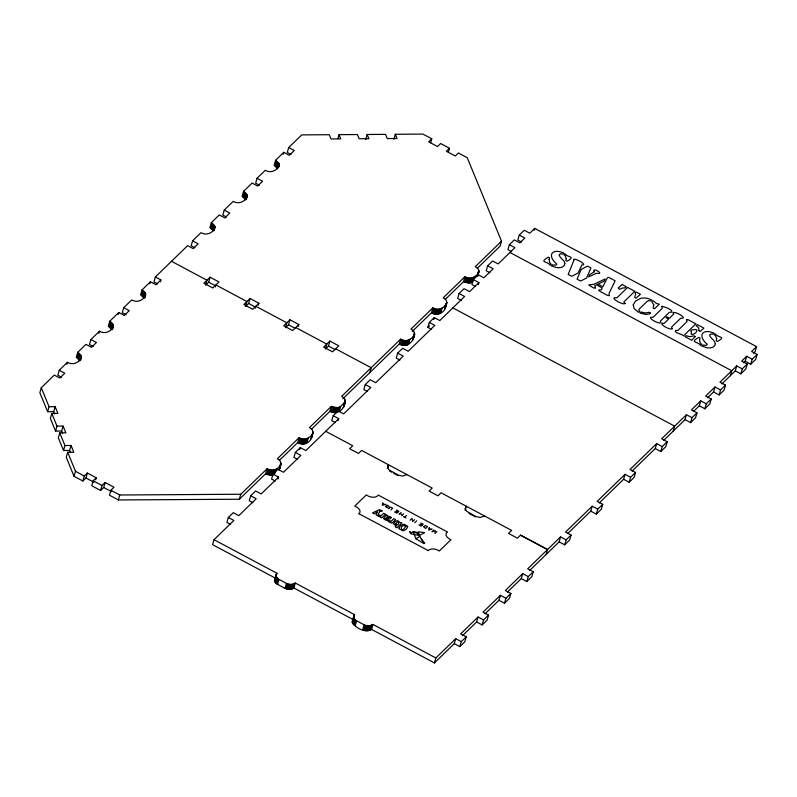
<?xml version="1.0" encoding="UTF-8"?>
<svg xmlns="http://www.w3.org/2000/svg" width="797" height="797" viewBox="0 0 797 797"><rect width="100%" height="100%" fill="white"/><g stroke="black" fill="none" stroke-linecap="round" stroke-linejoin="round"><path stroke-width="1.2" d="M345.36 401.399L340.528 406.659L339.104 411.621C344.065 408.821 348.727 399.436 341.644 396.378L400.662 339.094C406.859 344.683 420.846 333.804 410.953 329.101L432.891 307.811C439.087 313.38 453.085 302.511 443.192 297.819L464.96 276.689C471.157 282.268 485.134 271.398 475.251 266.696L501.512 241.192L467.251 157.716L458.375 152.984L455.266 155.993L446.41 151.271L449.508 148.262L440.631 143.53L437.533 146.538L428.656 141.806L431.765 138.798L422.848 134.075L395.312 134.304L393.887 139.266M412.169 331.512L431.476 312.773C436.367 316.638 446.997 312.035 444.955 305.63M80.577 360.314L81.274 355.92L77.737 352.314L85.927 344.364L91.476 347.323L96.437 342.501L90.888 339.542L89.473 344.503L93.169 346.476M112.596 329.221L113.294 324.837L109.757 321.241L118.753 312.494L124.302 315.453L129.263 310.641L123.724 307.682L122.3 312.643L125.996 314.606M145.134 296.942L145.542 293.545L142.005 289.949L150.404 281.779L155.943 284.738L160.914 279.916L155.365 276.967L153.941 281.929L157.637 283.891M214.214 230.313L214.841 226.278L211.305 222.682L219.275 214.931L224.824 217.89L229.785 213.068L224.236 210.109L222.821 215.07L226.517 217.043M246.442 199.021L247.08 194.986L243.533 191.38L252.101 183.071L257.65 186.02L262.612 181.208L257.072 178.249L255.648 183.21L259.344 185.183M340.528 406.659L337.181 407.765L331.353 406.37L309.415 427.66C319.278 432.353 305.311 443.252 299.114 437.653L277.346 458.783C282.447 460.805 281.032 466.205 278.97 469.981L280.614 463.386M278.691 167.31L279.099 163.913L275.573 160.317L283.752 152.347L289.291 155.305L294.262 150.494L288.713 147.535L287.289 152.496L290.985 154.459M279.408 460.367L297.699 442.614C302.711 446.2 311.707 442.514 311.537 436.228M388.677 506.723L388.806 506.563A1.126 0.687 16 0 0 388.757 506.065C383.018 502.13 390.819 511.236 385.409 506.314M386.196 505.477L386.485 506.105M521.547 242.009L517.851 240.036L519.275 235.075L524.237 230.263L529.786 233.212L534.747 228.4L756.572 346.645L751.601 351.457L757.15 354.416L752.189 359.238L746.64 356.279L741.678 361.101L747.247 364.06L742.256 368.872L736.707 365.913L719.97 382.181L725.519 385.14L720.548 389.952L715.009 387.003L705.704 396.029L711.243 398.988L706.281 403.81L700.732 400.851L691.427 409.887L696.976 412.846L692.005 417.658L686.466 414.709L661.64 438.798L667.189 441.747L662.227 446.569L656.678 443.61L629.999 469.513L635.548 472.462L630.586 477.283L625.037 474.325L597.172 501.373L602.721 504.332L597.75 509.144L592.211 506.195L565.531 532.087L571.07 535.046L566.109 539.868L560.56 536.909L527.674 568.829L533.223 571.778L528.262 576.6L522.712 573.641L505.338 590.507L510.887 593.466L505.926 598.278L500.377 595.329L483.002 612.186L488.551 615.145L483.58 619.966L478.041 617.008L460.666 633.874L466.215 636.823L461.244 641.645L455.705 638.686L435.849 657.963L372.956 624.44L371.532 629.391C365.146 633.187 355.751 628.185 352.294 622.467L354.545 614.626L295.318 583.045L293.894 588.007L293.137 588.535L289.241 589.461L284.997 588.405L276.649 583.862L274.905 581.82L274.696 579.578L276.908 573.232L214.014 539.708L212.59 544.67L275.483 578.194L274.696 579.578M276.121 574.627L276.32 576.859L278.063 578.911L287.438 583.902L291.722 584.46L295.318 583.045M352.294 622.467L354.545 614.626M353.758 616.011L353.968 618.253L355.711 620.295L365.076 625.286L369.36 625.844L372.956 624.44M382.819 502.708L382.241 505.368L385.618 504.202M429.294 527.484L428.726 530.144L432.104 528.979M61.518 377.19L57.822 375.218L59.247 370.256L64.796 373.215L59.825 378.037L54.286 375.078L41.275 387.74L39.85 392.692L47.621 411.67L53.728 411.631L54.654 413.882M47.621 411.67L49.035 406.719L41.275 387.74M49.035 406.719L55.152 406.679L57.922 413.424L51.805 413.464L50.38 418.425L55.571 431.087L61.678 431.047L62.604 433.299M66.888 364.299L67.456 362.316C72.607 365.484 79.162 362.894 81.433 357.335M53.728 411.631L55.152 406.679M77.737 352.314L76.313 357.275L79.849 360.882L81.274 355.92M55.571 431.087L56.986 426.126L51.805 413.464M77.349 357.943L78.764 352.981M78.226 358.65L79.64 353.689M78.943 359.387L80.358 354.426M79.481 360.134L80.905 355.173M80.597 359.616L81.453 356.648M56.986 426.126L63.102 426.086L65.872 432.841L59.755 432.881L58.33 437.832L63.521 450.494L69.628 450.454L70.554 452.706M61.678 431.047L63.102 426.086M63.521 450.494L64.936 445.533L59.755 432.881M98.888 333.216L99.456 331.223C104.606 334.411 111.172 331.821 113.453 326.242M64.936 445.533L71.053 445.493L73.822 452.248L67.705 452.288L66.281 457.249L74.001 476.257L82.868 481.019L85.966 478.011L87.391 473.049L96.268 477.782L95.7 479.764M69.628 450.454L71.053 445.493M109.757 321.241L108.332 326.192L111.869 329.789M109.368 326.86L110.783 321.898M110.245 327.567L111.66 322.606M110.962 328.304L112.377 323.343M111.5 329.051L112.925 324.09M112.158 328.802L113.294 324.837M112.616 328.533L113.473 325.555M118.185 314.486L118.753 312.494M74.001 476.257L75.476 471.266L67.705 452.288M82.868 481.019L84.293 476.068L87.391 473.049M142.005 289.949L140.581 294.91L143.749 297.759L145.174 292.798M141.617 295.567L143.032 290.616M142.494 296.275L143.908 291.323M143.211 297.012L144.626 292.051M144.406 297.51L145.542 293.545M144.466 298.148L145.702 294.96M144.865 297.241L145.721 294.272M96.268 477.782L93.159 480.79L91.745 485.752L100.611 490.484L103.72 487.475L105.134 482.514L114.001 487.236L110.893 490.245L109.478 495.206L118.364 499.948L239.359 499.231L265.64 473.737L267.055 468.775C271.767 471.545 277.725 470.031 280.395 465.02M149.836 283.762L150.404 281.779M100.611 490.484L102.036 485.522L105.134 482.514M160.346 281.909L160.914 279.916M215.001 227.693C212.719 233.252 206.164 235.852 201.013 232.674L192.595 240.824L191.17 245.785L194.867 247.757M118.364 499.948L119.779 494.987L240.744 494.25L239.359 499.231M211.305 222.682L209.88 227.643L213.058 230.492L214.483 225.531M210.916 228.301L212.341 223.339M211.793 229.008L213.217 224.047M212.51 229.745L213.935 224.784M213.706 230.243L214.841 226.278M213.775 230.881L214.343 228.898M214.164 229.974L215.021 227.006M171.504 261.306L207.001 280.235L205.576 285.187L208.684 282.178L210.099 277.217L218.976 281.949L212.769 287.976L203.893 283.244L210.099 277.217M215.3 286.94L215.877 284.957L246.931 301.515L245.795 305.48M243.533 191.38L242.109 196.341L245.655 199.947L247.08 194.986M243.145 197.008L244.569 192.047M244.021 197.716L245.446 192.754M244.739 198.453L246.163 193.492M245.287 199.2L246.711 194.239M246.403 198.692L247.249 195.713M275.573 160.317L274.148 165.278L277.675 168.874M275.184 165.935L276.599 160.974M276.061 166.643L277.476 161.681M276.768 167.38L278.193 162.419M277.316 168.127L278.731 163.166M277.964 167.878L279.099 163.913M278.711 166.623L279.279 164.64M283.184 154.339L283.752 152.347M245.506 306.476L248.604 303.468L250.029 298.506L258.905 303.239L258.338 305.221M255.229 308.23L255.797 306.247L286.86 322.805L285.724 326.77M252.938 502.728L249.242 500.755L250.666 495.804L256.206 498.753L238.831 515.619L233.292 512.66L228.331 517.482L226.906 522.443L230.602 524.406M337.908 138.628L339.054 134.653L357.395 134.544L359.118 138.758L368.911 138.698L367.178 134.484L385.529 134.364L387.252 138.578L397.036 138.519L395.312 134.304M285.436 327.756L288.544 324.748L289.959 319.786L298.835 324.518L298.267 326.501M274.816 469.871L273.391 474.833L270.362 475.092L266.816 474.255L268.24 469.294M268.021 474.653L269.436 469.692M269.207 474.932L270.631 469.971M365.753 139.435L367.178 134.484M270.362 475.092L271.787 470.13M271.458 475.132L272.883 470.17M272.474 475.042L273.899 470.081M297.61 459.371L293.914 457.398L295.338 452.437L300.887 455.396L283.513 472.252L277.964 469.303L273.002 474.115L271.578 479.077L275.274 481.049M274.457 473.498L275.603 469.533M275.095 473.029L276.23 469.064M279.408 469.413L281.072 463.117M279.637 468.775L281.052 463.814M277.974 479.057L278.552 477.074L273.002 474.115M297.699 442.614L299.114 437.653M298.885 443.132L300.3 438.181M300.08 443.54L301.505 438.579M295.727 327.527L326.79 344.085L325.365 349.046L328.464 346.037L329.888 341.076L338.765 345.808L332.558 351.826L323.682 347.093L329.888 341.076M301.266 443.819L302.691 438.858M299.732 449.598L300.3 447.615L305.849 450.574L338.735 418.654L333.186 415.695L331.771 420.657L335.467 422.629M302.422 443.979L303.846 439.017M303.518 444.009L304.942 439.057M304.544 443.929L305.958 438.968M305.45 443.71L306.875 438.748M306.237 443.371L307.662 438.41M306.865 442.903L308.29 437.942M311.029 438.848L312.454 433.897M311.468 438.28L313.131 431.994M311.697 437.643L313.111 432.681M274.586 580.326L276.42 573.91M274.656 581.073L276.908 573.232M274.905 581.82L276.32 576.859M275.314 582.547L276.738 577.586M275.901 583.235L277.326 578.273M276.649 583.862L278.063 578.911M277.545 584.43L278.97 579.469M311.497 429.214L329.928 411.332L331.353 406.37M338.197 407.675L336.772 412.637L333.505 412.527L331.114 411.85L332.538 406.888M332.309 412.248L333.734 407.287M333.505 412.527L334.919 407.566M334.66 412.687L336.075 407.725M284.997 588.405L286.422 583.444M335.756 412.726L337.181 407.765M286.013 588.863L287.438 583.902M337.968 411.431L339.104 407.466M287.069 589.182L288.494 584.231M338.466 412.089L339.891 407.128M288.155 589.391L289.57 584.43M289.241 589.461L290.656 584.5M338.167 420.637L338.735 418.654M290.297 589.411L291.722 584.46M343.776 404.936L345.201 399.984M343.278 407.566L344.702 402.605M291.323 589.242L292.748 584.281M345.38 400.712L343.716 406.998M292.28 588.953L293.695 583.992M293.137 588.535L294.561 583.583M430.629 142.763L431.765 138.798M399.935 360.045L396.239 358.082L397.663 353.121L403.202 356.08L375.776 382.709L370.226 379.751L365.265 384.572L363.84 389.524L367.537 391.496M369.718 372.707L371.163 367.726L335.657 348.817M448.372 152.227L449.508 148.262M342.83 398.809L399.237 344.055L400.662 339.094M414.689 333.435C414.57 340.359 407.646 348.249 400.423 344.573L401.847 339.612M401.618 344.971L403.043 340.01M402.814 345.25L404.228 340.299M403.969 345.41L405.384 340.458M405.065 345.45L406.49 340.488M406.081 345.36L407.506 340.409M406.998 345.151L408.413 340.189M407.775 344.812L409.2 339.851M408.413 344.344L409.837 339.383M413.364 336.673L414.51 332.708M412.587 340.289L414.012 335.328M413.025 339.721L414.669 334.122M431.476 312.773L432.891 307.811M387.252 468.477L388.597 464.83L387.74 467.799M431.585 329.33L427.879 327.368L429.304 322.406L434.265 317.585L439.814 320.543L464.631 296.454L459.092 293.495L457.667 298.457L461.363 300.429M432.661 313.291L434.076 308.329M433.857 313.689L435.272 308.728M435.042 313.968L436.467 309.007M433.698 319.567L434.265 317.585M436.198 314.128L437.623 309.166M437.294 314.157L438.719 309.196M438.31 314.068L439.735 309.106M439.227 313.859L440.651 308.897M440.014 313.52L441.428 308.559M440.641 313.052L442.066 308.09M352.224 621.71L354.057 615.294M352.543 623.214L353.968 618.253M352.961 623.931L354.376 618.98M353.539 624.619L354.964 619.658M445.324 306.377L446.171 303.408M444.826 309.007L446.24 304.046M354.286 625.256L355.711 620.295M445.264 308.429L446.918 302.143M445.483 307.791L446.908 302.84M355.183 625.814L356.608 620.853M362.645 629.789L364.06 624.828M363.651 630.248L365.076 625.286M445.254 299.393L463.535 281.65L464.96 276.689M364.707 630.576L366.132 625.615M472.721 281.929L469.363 283.035L464.721 282.168L466.135 277.207M365.793 630.776L367.218 625.814M465.916 282.566L467.341 277.605M366.879 630.855L368.304 625.894M467.112 282.845L468.526 277.884M367.945 630.806L369.36 625.844M468.267 283.005L469.682 278.043M368.961 630.626L370.386 625.675M469.363 283.035L470.788 278.083M369.918 630.337L371.342 625.376M370.784 629.929L372.199 624.968M470.389 282.945L471.804 277.994M471.296 282.736L472.721 277.774M472.083 282.397L473.508 277.436M474.135 276.967L471.934 284.599L475.64 286.571M477.662 274.268L478.798 270.303M477.453 275.901L478.977 271.03M477.602 276.32L478.738 272.355M477.831 275.682L478.967 271.717M478.339 284.589L478.907 282.596L473.358 279.647L478.32 274.826L483.869 277.784L493.174 268.748L487.634 265.79L486.21 270.751L489.906 272.723M477.333 268.26L500.088 246.153L501.512 241.192M519.275 235.075L524.824 238.034L519.853 242.856L514.314 239.897L509.353 244.709L507.928 249.67L511.634 251.633M534.179 230.383L534.747 228.4M465.179 508.875L466.235 506.215L465.099 510.18M371.532 629.391L434.425 662.925L435.849 657.963M434.425 662.925L454.28 643.647L455.705 638.686M454.28 643.647L459.829 646.606L461.244 641.645M466.215 636.823L464.79 641.784L459.829 646.606M462.718 635.458L476.616 621.969L478.041 617.008M476.616 621.969L482.165 624.928L483.58 619.966M488.551 615.145L487.126 620.106L482.165 624.928M485.054 613.78L498.952 600.28L500.377 595.329M498.952 600.28L504.501 603.239L505.926 598.278M510.887 593.466L509.462 598.427L504.501 603.239M507.39 592.091L521.288 578.602L522.712 573.641M521.288 578.602L526.837 581.561L528.262 576.6M533.223 571.778L531.798 576.739L526.837 581.561M546.114 554.513L547.529 549.551L520.531 535.146L517.422 538.164L508.556 533.432L511.654 530.423L441.06 492.785L437.952 495.804L429.085 491.062L432.183 488.053L361.589 450.425L358.481 453.443L349.614 448.701L352.712 445.692L325.704 431.307M529.706 570.433L559.145 541.87L560.56 536.909M559.145 541.87L564.684 544.819L566.109 539.868M571.07 535.046L569.646 540.007L564.684 544.819M567.663 533.591L590.786 511.156L592.211 506.195M590.786 511.156L596.335 514.105L597.75 509.144M602.721 504.332L601.297 509.293L596.335 514.105M599.234 502.957L623.613 479.286L625.037 474.325M623.613 479.286L629.162 482.245L630.586 477.283M635.548 472.462L634.123 477.423L629.162 482.245M632.131 471.017L655.254 448.572L656.678 443.61M655.254 448.572L660.803 451.53L662.227 446.569M667.189 441.747L665.764 446.709L660.803 451.53M673.256 431.107L674.67 426.146L452.845 307.891M663.702 440.382L685.041 419.66L686.466 414.709M685.041 419.66L690.591 422.619L692.005 417.658M696.976 412.846L695.552 417.797L690.591 422.619M693.39 411.561L699.318 405.812L700.732 400.851M699.318 405.812L704.857 408.771L706.281 403.81M711.243 398.988L709.818 403.949L704.857 408.771M707.656 397.713L713.584 391.955L715.009 387.003M713.584 391.955L719.133 394.913L720.548 389.952M725.519 385.14L724.094 390.102L719.133 394.913M721.913 383.875L730.341 375.696L731.746 370.735L509.931 252.49M730.331 375.696L735.292 370.874L736.707 365.913M735.292 370.874L740.831 373.833L742.256 368.872M743.561 362.844L745.215 361.24L746.64 356.279M747.247 364.06L745.823 369.021L740.831 373.833M745.215 361.24L750.764 364.199L752.189 359.238M756.572 346.645L755.148 351.607L753.494 353.21M757.15 354.416L755.725 359.377L750.764 364.199M247.239 196.401C244.948 201.96 238.393 204.56 233.242 201.372L224.236 210.109M279.259 165.328C276.977 170.897 270.412 173.477 265.262 170.299L257.072 178.249M388.109 465.498L387.76 467.709L389.006 469.871L398.101 475.042L402.346 476.098L407.008 474.643M352.344 620.973L353.121 619.578L293.894 588.007M465.747 506.892L465.408 509.104L466.643 511.256L475.749 516.426L479.983 517.492L484.646 516.028M428.208 550.578L358.959 513.736M90.888 339.542L99.456 331.223M155.365 276.967L187.634 245.645L193.173 248.604L198.144 243.782L192.595 240.824M123.724 307.682L131.704 299.941C136.417 302.711 142.364 301.166 145.034 296.165M250.029 298.506L243.832 304.524L252.699 309.256L258.905 303.239M289.959 319.786L283.752 325.814L292.629 330.546L298.835 324.518M240.784 494.27L267.055 468.775M250.666 495.804L255.628 490.982L261.177 493.941L278.552 477.074M295.338 452.437L300.3 447.615M333.186 415.695L338.157 410.883L343.696 413.832L370.804 387.521L365.265 384.572M397.663 353.121L402.624 348.299L408.174 351.258L434.853 325.355L429.304 322.406M459.092 293.495L464.053 288.673L469.602 291.632L478.907 282.596M487.634 265.79L492.596 260.978L498.145 263.927L514.902 247.668L509.353 244.709M427.879 327.368L429.543 325.754M214.014 539.708L233.87 520.441L228.331 517.482M390.948 510.02L392.473 508.426A1.126 0.687 16 0 0 392.333 507.948L390.321 507.131L388.468 508.695L389.962 507.271M399.158 514.384L401.13 512.471M401.648 515.709L403.621 513.796M404.637 517.303L406.609 515.39M410.106 520.222L412.079 518.309L412.617 521.567L414.599 519.644M414.779 522.712L416.751 520.8M433.877 529.925L431.904 531.848L435.401 530.742L434.943 533.462L436.915 531.549M288.713 147.535L301.764 134.892L329.261 134.713L330.994 138.937L340.777 138.877L339.054 134.653M59.247 370.256L67.456 362.316M75.476 471.266L84.293 476.068M415.795 538.732L419.82 536.451L424.084 543.634L415.795 538.732L413.274 531.828L417.389 533.422L419.82 536.451M419.371 535.554L424.592 532.615L418.395 531.828L419.371 535.554L411.162 533.851L409.568 531.519L411.262 532.705L413.404 531.639L418.614 532.685M410.335 533.133L411.262 532.705M463.535 281.65L464.721 282.168M399.237 344.055L400.423 344.573M329.928 411.332L331.114 411.85M265.64 473.737L266.816 474.255M208.684 282.178L215.579 285.854M248.604 303.468L255.508 307.144M288.544 324.748L295.438 328.424M328.464 346.037L335.368 349.714M520.521 535.156L547.529 549.551M389.494 471.017L391.666 472.173M393.838 473.328L398.181 475.65M468.955 513.378L475.48 516.854M396.567 510.04L398.849 511.256L396.886 513.158L394.605 511.943M420.926 523.021L423.197 524.237L421.234 526.14L418.963 524.924M382.64 503.545L384.553 504.571M429.125 528.321L431.038 529.347M395.75 511.126L397.842 512.232M420.109 524.107L422.191 525.213M400.044 513.527L402.535 514.862M403.362 516.625L405.902 517.98M423.376 542.438L424.691 543.146L421.404 539.121M93.159 480.79L102.036 485.522M110.893 490.245L119.779 494.987M85.966 478.011L93.857 482.215M103.72 487.475L111.59 491.669M428.188 550.568A7.332 4.473 16 0 1 439.316 550.996L450.953 539.699A7.332 4.473 16 0 1 446.888 532.396L447.436 531.978L378.196 495.067A7.312 4.463 16 0 1 367.068 495.425A7.063 4.304 16 0 1 366.341 494.887L354.755 506.135A7.312 4.463 16 0 1 358.969 513.736M395.671 523.938C399.456 527.186 399.974 518.02 395.681 523.848M399.008 527.943L399.018 528.192A2.501 1.524 16 0 0 399.387 528.949L402.595 530.663A2.501 1.524 16 0 0 403.71 530.692L406.41 529.098L407.755 526.777A2.501 1.524 16 0 0 407.387 526.02L404.169 524.306A2.511 1.524 16 0 0 403.053 524.267L400.642 525.602L399.008 527.943M405.852 526.369C400.393 535.355 399.327 522.593 405.852 526.369M653.749 304.823L653.181 308.08L654.496 308.748L659.288 304.175L656.429 303.448L652.902 300.569L651.797 301.635L653.749 304.823M564.844 263.399L564.465 265.212L562.453 266.955A8.677 5.3 16 0 1 556.256 267.493L551.325 265.809L552.361 264.803L555.808 265.232L556.814 264.126C546.433 255.319 552.241 247.797 563.838 253.077L562.792 254.094L560.779 253.735L559.135 254.701C559.544 258.238 564.475 259.663 564.844 263.399M715.298 343.607L714.919 345.42L712.907 347.163A8.677 5.3 16 0 1 706.71 347.691L701.778 346.008L702.815 345.001L706.262 345.43L707.268 344.324C696.887 335.517 702.695 328.005 714.291 333.276L713.245 334.292L711.233 333.933L709.589 334.899C709.997 338.446 714.929 339.861 715.298 343.607M393.718 523.49L393.798 524.028A1.783 1.086 16 0 0 394.156 524.516L395.282 525.163A1.714 1.046 16 0 0 395.979 525.313L396.717 525.303L395.143 526.827L396.866 527.744L401.837 522.922L399.775 522.414L397.972 520.81A1.783 1.086 16 0 0 397.225 520.7L395.232 521.487L393.718 523.49M698.909 330.466L700.065 331.522L703.89 328.105L697.335 324.608L696.269 325.644L698.71 327.936L698.909 330.466M633.256 304.823L634.163 308.588L638.726 312.394L639.832 311.318L638.845 310.242L639.134 309.136L647.034 301.475L648.619 300.638L650.521 300.937L651.627 299.871L647.234 298.327A11.915 7.263 16 0 0 640.629 298.367L635.458 301.127L633.256 304.823M391.088 517.681L389.863 518.947A1.704 1.046 16 0 1 389.354 519.006C379.163 516.934 390.859 520.282 387.85 520.491A1.893 1.156 16 0 1 387.193 520.511L385.529 520.003A6.665 4.065 16 0 1 384.612 519.485L383.696 518.658A1.574 0.956 16 0 1 383.576 518.229L386.346 515.131A2.401 1.464 16 0 0 386.485 514.732L387.95 516.107L390.709 516.924A1.614 0.986 16 0 1 391.048 517.432L391.088 517.681M549.133 259.334L549.541 262.352L551.125 264.136L550.089 265.142C547.39 260.888 538.613 262.91 548.226 257.172L549.512 257.75L549.133 259.334M699.587 339.542L699.995 342.561L701.579 344.344L700.543 345.35C697.843 341.086 689.066 343.108 698.68 337.38L699.965 337.958L699.587 339.542M389.185 517.243C388.866 518.787 385.011 517.402 387.472 516.655A1.086 0.667 16 0 1 388.009 516.586L388.229 516.615A1.365 0.837 16 0 1 388.836 516.835L389.185 517.243M635.627 294.312L634.651 297.45L636.026 298.158L640.439 294.282L636.165 292.001L635.07 293.067L635.627 294.312M598.965 290.108L599.563 291.144L607.673 295.468L609.406 295.687L608.978 293.575L615.135 280.793L608.589 277.306L607.294 277.954L602.891 286.721L599.254 284.778L597.73 285.595L602.263 288.006L601.247 289.859L598.965 290.108M691.338 333.485L691.258 334.082C693.051 336.294 699.397 330.117 695.93 329.47L691.696 329.968L690.64 330.994L691.517 332.13L691.338 333.485M423.625 526.638L425.598 528.481L427.581 526.568L425.279 525.602L423.625 526.638M573.79 260.609L568.181 274.417L571.688 276.29L578.054 273.072L581.92 264.913C589.262 265.511 571.29 255.558 573.79 260.609M566.219 258.656L565.8 260.599L567.145 261.247C576.201 255.827 567.633 257.909 565.073 253.805L564.077 254.771L565.332 255.986L566.219 258.656M716.672 338.855L716.254 340.807L717.599 341.445C726.655 336.035 718.087 338.107 715.527 334.003L714.53 334.979L715.786 336.195L716.672 338.855M650.232 312.982L649.495 313.879L646.018 314.456L640.061 313.101L641.167 312.025L645.381 313.012L649.047 312.285L650.232 312.982M618.293 288.066L619.488 289.361L622.118 288.125L625.187 287.807L626.283 286.741L622.009 284.459L618.293 288.066M625.047 303.508C623.613 305.39 611.887 299.154 614.208 297.729L616.918 297.809L627.608 287.438L634.82 291.284L624.141 301.655L623.872 302.272L625.047 303.508M594.373 271.707L589.66 274.686L588.654 276.928L596.196 273.351L599.454 273.481C601.526 271.936 591.035 267.473 594.373 271.707M661.759 306.357L662.237 308.389L653.141 317.226L650.77 317.276C648.499 318.611 659.627 324.598 660.922 322.675L660.354 321.071L669.45 312.235L671.761 312.155C673.425 309.784 664.13 306.516 661.759 306.357M686.546 319.567L687.024 321.599L677.918 330.436L675.557 330.486C673.236 332.867 682.939 334.063 683.477 335.886L695.891 323.841L688.239 319.756L686.546 319.567M672.24 328.693C670.974 330.625 659.647 324.618 662.068 323.273L663.881 323.522L668.623 319.109L665.973 317.694L666.87 316.817L669.52 318.232L673.774 313.928L672.897 312.763C674.192 310.85 685.38 316.857 683.069 318.182L680.698 318.232L671.632 327.029L672.24 328.693M379.741 511.136L377.878 515.779L376.084 514.822L377.678 511.784L374.192 513.816L372.468 512.899L379.282 509.711L382.341 510.678L381.624 511.375L379.741 511.136M595.538 287.906L593.755 288.056L588.724 284.908L593.994 284.26L605.162 278.95L604.106 281.211L594.751 285.774L595.538 287.906M581.262 269.376L577.048 279.149L580.595 281.042L586.582 278.014L590.956 267.902L587.608 266.118L581.262 269.376M695.253 336.553L691.706 340.269L684.942 336.663L685.928 335.716L689.813 336.653L694.137 335.886L695.253 336.553M379.043 515.151L378.127 516.038L378.685 516.346A1.724 1.056 16 0 0 379.492 516.546L380.587 516.476L380.089 516.964L381.733 517.831L385.479 514.195L383.755 513.288L381.076 515.709A1.205 0.737 16 0 1 380.438 515.739L379.043 515.151M389.175 520.551L388.259 521.437L388.826 521.746A1.724 1.056 16 0 0 389.623 521.945L390.719 521.876L390.221 522.364L391.865 523.24L395.611 519.604L393.897 518.688L391.217 521.118A1.205 0.737 16 0 1 390.58 521.148L389.175 520.551"/></g></svg>
